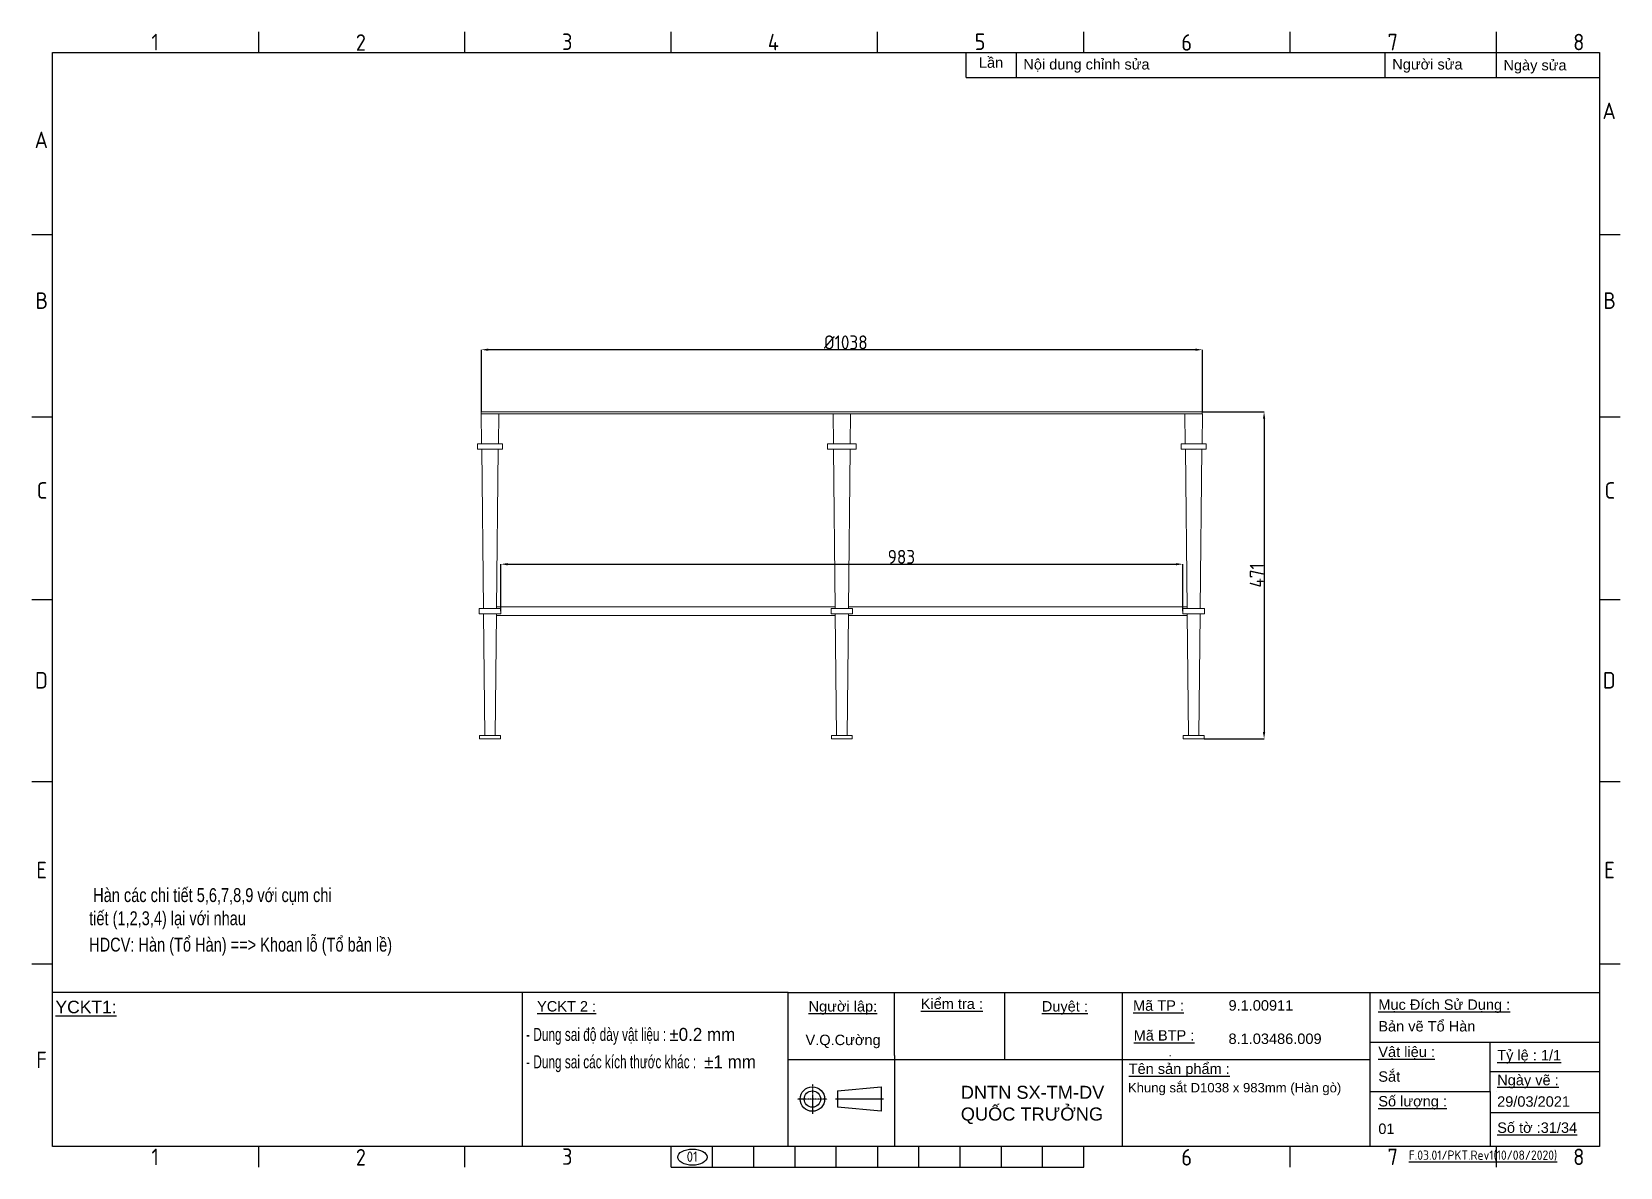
# Model space of a CAD drawing. Header units: millimetres. Extents: x -205945 to -46279, y 28253 to 108078.
# Drawn here: x -79109 to -76822, y 40120 to 41754 of the extents above; entities that cross this region are included whole.
import ezdxf

# ---------------------------------------------------------------- set-up
doc = ezdxf.new("R2010")
doc.units = ezdxf.units.MM
doc.header["$PDMODE"] = 2
for name, pattern in [('CENTER', [2, 1.25, -0.25, 0.25, -0.25]), ('CENTERX2', [4, 2.5, -0.5, 0.5, -0.5]), ('CONTPVMNIL', [0])]:
    doc.linetypes.add(name, pattern=pattern)
doc.layers.get('0').update_dxf_attribs({"linetype": 'CONTPVMNIL'})
doc.layers.get('DEFPOINTS').update_dxf_attribs({"color": 6})
for name, color, linetype in [('CENTER', 1, 'CENTERX2'), ('FRAME050', 6, 'Continuous'), ('MAIN', 7, 'Continuous')]:
    doc.layers.add(name, color=color, linetype=linetype)
doc.styles.add('ISOCP', font='isocp')
doc.styles.add('SLDTEXTSTYLE3', font='TXT', dxfattribs={"width": 0.65, "bigfont": 'bigfont'})
doc.styles.get("Standard").update_dxf_attribs({"font": 'isocp.shx'})
doc.styles.add('style1', font='arial.ttf', dxfattribs={"width": 0.75})
doc.dimstyles.new('Dim20$0', dxfattribs={"dimtxt": 20, "dimasz": 10, "dimexe": 0, "dimexo": 0, "dimgap": 0.6, "dimtad": 1, "dimtoh": 1, "dimdsep": 46, "dimtxsty": 'ISOCP', "dimcen": 0, "dimclrd": 3, "dimclre": 3, "dimclrt": 7, "dimadec": 3, "dimazin": 2, "dimtp": 0.05, "dimtm": 0.05, "dimtfac": 0.7, "dimtofl": 0, "dimtmove": 0, "dimatfit": 3, "dimfxl": 0, "dimtolj": 1, "dimarcsym": 0})

# ---------------------------------------------------------------- blocks, each defined once
blk = doc.blocks.new('ẢERHAEEH')
at = {"layer": 'FRAME050'}
for p, q in [((-261.36, 213.96), (-261.36, 217.92)), ((-221.76, 213.96), (-221.76, 217.92)), ((-182.16, 213.96), (-182.16, 217.92)), ((-142.56, 213.96), (-142.56, 217.92)), ((-102.96, 213.96), (-102.96, 217.92)), ((-63.36, 213.96), (-63.36, 217.92)), ((-23.76, 213.96), (-23.76, 217.92)), ((-300.96, 178.96), (-304.92, 178.96)), ((0, 178.96), (-3.96, 178.96)), ((-300.96, 143.96), (-304.92, 143.96)), ((0, 143.96), (-3.96, 143.96)), ((-304.92, 108.96), (-300.96, 108.96)), ((-3.96, 108.96), (0, 108.96)), ((-300.96, 73.96), (-304.92, 73.96)), ((0, 73.96), (-3.96, 73.96)), ((-300.96, 38.96), (-304.92, 38.96)), ((0, 38.96), (-3.96, 38.96)), ((-261.36, 0), (-261.36, 3.96)), ((-221.76, 0), (-221.76, 3.96)), ((-182.16, 0), (-182.16, 3.96)), ((-174.24, 0), (-174.24, 3.96)), ((-166.32, 0), (-166.32, 3.96)), ((-158.4, 0), (-158.4, 3.96)), ((-150.48, 0), (-150.48, 3.96)), ((-142.56, 3.96), (-142.56, 0)), ((-134.64, 0), (-134.64, 3.96)), ((-126.72, 0), (-126.72, 3.96)), ((-118.8, 0), (-118.8, 3.96)), ((-110.88, 0), (-110.88, 3.96)), ((-102.96, 0), (-102.96, 3.96)), ((-63.36, 0), (-63.36, 3.96)), ((-23.76, 0), (-23.76, 3.96)), ((-182.16, 0), (-102.96, 0))]:
    blk.add_line(p, q, dxfattribs=at)
at = {"layer": 'MAIN', "color": 7, "linetype": 'Continuous'}
blk.add_lwpolyline([(-300.96, 213.96), (-3.96, 213.96), (-3.96, 3.96), (-300.96, 3.96)], close=True, dxfattribs=at)
at = {"layer": 'FRAME050', "style": 'ISOCP'}
for s, p in [('1', (-281.95, 214.36)), ('2', (-242.72, 214.28)), ('3', (-203.13, 214.42)), ('4', (-163.63, 214.36)), ('5', (-123.93, 214.42)), ('6', (-84.25, 214.28)), ('7', (-44.67, 214.36)), ('8', (-9.03, 214.36)), ('A', (-3.41, 201.17)), ('A', (-304.37, 195.59)), ('B', (-304.21, 164.74)), ('B', (-3.25, 164.74)), ('C', (-303.97, 128.3)), ('C', (-3.01, 128.3)), ('D', (-304.3, 91.87)), ('D', (-3.34, 91.87)), ('E', (-304.05, 55.44)), ('E', (-3.09, 55.44)), ('F', (-304.05, 19.01)), ('1', (-281.95, 0.4)), ('2', (-242.72, 0.32)), ('3', (-203.13, 0.46)), ('6', (-84.25, 0.32)), ('7', (-44.67, 0.4)), ('8', (-9.03, 0.4))]:
    blk.add_text(s, height=3.17, dxfattribs=at).set_placement(p)
blk = doc.blocks.new('*D278')
at = {"color": 3, "lineweight": -2, "ltscale": 30, "transparency": 16777216}
for p, q in [((-77423.8, 41207.3), (-77334.9, 41207.3)), ((-77334.9, 41197.3), (-77334.9, 40746.3)), ((-77421.3, 40736.3), (-77334.9, 40736.3))]:
    blk.add_line(p, q, dxfattribs=at)
at = {"color": 3, "ltscale": 30, "transparency": 16777216}
for points in [[(-77336.6, 41197.3), (-77333.3, 41197.3), (-77334.9, 41207.3)], [(-77336.6, 40746.3), (-77333.3, 40746.3), (-77334.9, 40736.3)]]:
    blk.add_solid(points, dxfattribs=at)
at = {"layer": 'DEFPOINTS', "color": 0, "ltscale": 30, "transparency": 16777216}
for p in [(-77423.8, 41207.3), (-77421.3, 40736.3), (-77334.9, 40736.3)]:
    blk.add_point(p, dxfattribs=at)
at = {"color": 7, "ltscale": 30, "transparency": 16777216, "insert": (-77345.5, 40971.8), "char_height": 20, "attachment_point": 5, "rotation": 90, "style": 'ISOCP'}
blk.add_mtext('\\A1;471', dxfattribs=at)
blk = doc.blocks.new('*D279')
at = {"color": 3, "lineweight": -2, "ltscale": 30, "transparency": 16777216}
for p, q in [((-78461.8, 41207.3), (-78461.8, 41296.6)), ((-77433.8, 41296.6), (-78451.8, 41296.6)), ((-77423.8, 41207.3), (-77423.8, 41296.6))]:
    blk.add_line(p, q, dxfattribs=at)
at = {"color": 3, "ltscale": 30, "transparency": 16777216}
for points in [[(-78451.8, 41298.3), (-78451.8, 41295), (-78461.8, 41296.6)], [(-77433.8, 41298.3), (-77433.8, 41295), (-77423.8, 41296.6)]]:
    blk.add_solid(points, dxfattribs=at)
at = {"layer": 'DEFPOINTS', "color": 0, "ltscale": 30, "transparency": 16777216}
for p in [(-78461.8, 41296.6), (-78461.8, 41207.3), (-77423.8, 41207.3)]:
    blk.add_point(p, dxfattribs=at)
at = {"color": 7, "ltscale": 30, "transparency": 16777216, "insert": (-77937.2, 41307.2), "char_height": 20, "attachment_point": 5, "style": 'ISOCP'}
blk.add_mtext('\\A1;%%C1038', dxfattribs=at)
blk = doc.blocks.new('*D280')
at = {"color": 3, "lineweight": -2, "ltscale": 30, "transparency": 16777216}
for p, q in [((-78433.9, 40920.3), (-78433.9, 40987.9)), ((-78423.9, 40987.9), (-77461.8, 40987.9)), ((-77451.8, 40920.3), (-77451.8, 40987.9))]:
    blk.add_line(p, q, dxfattribs=at)
at = {"color": 3, "ltscale": 30, "transparency": 16777216}
for points in [[(-78423.9, 40989.5), (-78423.9, 40986.2), (-78433.9, 40987.9)], [(-77461.8, 40989.5), (-77461.8, 40986.2), (-77451.8, 40987.9)]]:
    blk.add_solid(points, dxfattribs=at)
at = {"layer": 'DEFPOINTS', "color": 0, "ltscale": 30, "transparency": 16777216}
for p in [(-77451.8, 40987.9), (-78433.9, 40920.3), (-77451.8, 40920.3)]:
    blk.add_point(p, dxfattribs=at)
at = {"color": 7, "ltscale": 30, "transparency": 16777216, "insert": (-77857.1, 40998.5), "char_height": 20, "attachment_point": 5, "style": 'ISOCP'}
blk.add_mtext('\\A1;983', dxfattribs=at)

msp = doc.modelspace()

# ---------------------------------------------------------------- linework, layer by layer
at = {"color": 0, "linetype": 'Continuous', "lineweight": 0, "extrusion": (0, 1, 0)}
for p, q in [((-78461.882, 41204.282), (-78461.417, 41161.282)), ((-77942.846, 41207.282), (-78461.846, 41207.282)), ((-78461.846, 41204.282), (-78461.846, 41207.282)), ((-78461.696, 41204.282), (-77955.346, 41204.282)), ((-78436.882, 41204.282), (-78437.346, 41161.282)), ((-77955.346, 41204.282), (-77954.882, 41161.282)), ((-77930.346, 41204.282), (-77955.346, 41204.282)), ((-77423.846, 41207.282), (-77942.846, 41207.282)), ((-77930.346, 41204.282), (-77930.811, 41161.282)), ((-77930.346, 41204.282), (-77423.997, 41204.282)), ((-77448.811, 41204.282), (-77448.346, 41161.282)), ((-77423.811, 41204.282), (-77424.275, 41161.282)), ((-77423.846, 41204.282), (-77423.846, 41207.282)), ((-78467.382, 41161.282), (-78431.382, 41161.282)), ((-78467.382, 41161.282), (-78467.382, 41153.282)), ((-78431.382, 41153.282), (-78467.382, 41153.282)), ((-78461.331, 41153.282), (-78458.858, 40924.282)), ((-78437.433, 41153.282), (-78439.906, 40924.282)), ((-78431.382, 41161.282), (-78431.382, 41153.282)), ((-77963.346, 41161.282), (-77963.346, 41153.282)), ((-77963.346, 41161.282), (-77958.346, 41161.282)), ((-77958.346, 41153.282), (-77963.346, 41153.282)), ((-77958.346, 41161.282), (-77922.346, 41161.282)), ((-77922.346, 41153.282), (-77958.346, 41153.282)), ((-77954.796, 41153.282), (-77952.323, 40924.282)), ((-77930.897, 41153.282), (-77933.37, 40924.282)), ((-77922.346, 41161.282), (-77922.346, 41153.282)), ((-77454.404, 41161.282), (-77454.404, 41153.282)), ((-77454.404, 41161.282), (-77418.404, 41161.282)), ((-77418.404, 41153.282), (-77454.404, 41153.282)), ((-77448.26, 41153.282), (-77445.787, 40924.282)), ((-77424.362, 41153.282), (-77426.835, 40924.282)), ((-77418.404, 41161.282), (-77418.404, 41153.282)), ((-78464.882, 40924.282), (-78433.882, 40924.282)), ((-78464.882, 40924.282), (-78464.882, 40916.282)), ((-78433.882, 40916.282), (-78464.882, 40916.282)), ((-78458.772, 40916.282), (-78456.882, 40741.282)), ((-78439.992, 40916.282), (-78441.882, 40741.282)), ((-78440.014, 40914.282), (-77952.215, 40914.282)), ((-78439.884, 40926.282), (-77952.344, 40926.282)), ((-78433.882, 40924.282), (-78433.882, 40916.282)), ((-77958.346, 40924.282), (-77958.346, 40916.282)), ((-77958.346, 40924.282), (-77927.346, 40924.282)), ((-77927.346, 40916.282), (-77958.346, 40916.282)), ((-77952.236, 40916.282), (-77950.346, 40741.282)), ((-77933.456, 40916.282), (-77935.346, 40741.282)), ((-77933.478, 40914.282), (-77445.679, 40914.282)), ((-77933.348, 40926.282), (-77445.809, 40926.282)), ((-77927.346, 40924.282), (-77927.346, 40916.282)), ((-77451.811, 40924.282), (-77451.811, 40916.282)), ((-77451.811, 40924.282), (-77420.811, 40924.282)), ((-77420.811, 40916.282), (-77451.811, 40916.282)), ((-77445.701, 40916.282), (-77443.811, 40741.282)), ((-77426.921, 40916.282), (-77428.811, 40741.282)), ((-77420.811, 40924.282), (-77420.811, 40916.282)), ((-78434.382, 40741.282), (-78464.382, 40741.282)), ((-78464.382, 40741.282), (-78464.382, 40736.282)), ((-78464.382, 40736.282), (-78434.382, 40736.282)), ((-78434.382, 40741.282), (-78434.382, 40736.282)), ((-77927.846, 40741.282), (-77957.846, 40741.282)), ((-77957.846, 40741.282), (-77957.846, 40736.282)), ((-77957.846, 40736.282), (-77927.846, 40736.282)), ((-77927.846, 40741.282), (-77927.846, 40736.282)), ((-77421.311, 40741.282), (-77451.311, 40741.282)), ((-77451.311, 40741.282), (-77451.311, 40736.282)), ((-77451.311, 40736.282), (-77421.311, 40736.282)), ((-77421.311, 40741.282), (-77421.311, 40736.282))]:
    msp.add_line(p, q, dxfattribs=at)
for p, q in [((-78020.112, 40371.523, 0), (-79079.376, 40371.523, 0)), ((-78402.968, 40371.523, 0), (-78402.968, 40149.576, 0)), ((-77708.823, 40371.523, 0), (-77708.823, 40274.754, 0)), ((-77182.409, 40299.879, 0), (-77182.409, 40371.523, 0)), ((-78020.112, 40274.754, 0), (-77538.942, 40274.754, 0)), ((-77867.146, 40280.906, 0), (-77867.146, 40149.576, 0)), ((-77470.598, 40280.906, 0), (-77469.636, 40280.906, 0)), ((-77009.608, 40257.675, 0), (-76851.876, 40257.675, 0)), ((-77009.608, 40198.854, 0), (-76851.876, 40198.854, 0))]:
    msp.add_line(p, q)
at = {"ltscale": 3}
msp.add_line((-77538.942, 40274.754, 0), (-77182.409, 40274.754, 0), dxfattribs=at)
at = {"linetype": 'ByBlock'}
msp.add_line((-77009.608, 40228.776, 0), (-77009.608, 40149.576, 0), dxfattribs=at)
at = {"color": 1}
msp.add_ellipse((-78157.98, 40134.382, 0), major_axis=(-21.079, 0), ratio=0.55171628, dxfattribs=at)
at = {"layer": 'CENTER', "color": 1, "linetype": 'CENTER', "ltscale": 0.05}
for p, q in [((-77985.231, 40239.419, 0), (-77985.231, 40196.636, 0)), ((-77963.839, 40218.027, 0), (-78006.623, 40218.027, 0))]:
    msp.add_line(p, q, dxfattribs=at)
at = {"layer": 'CENTER'}
msp.add_line((-77882.678, 40218.027, 0), (-77952.003, 40218.027, 0), dxfattribs=at)
at = {"layer": 'MAIN'}
for p, q in [((-77763.591, 41688.576, 0), (-77763.591, 41724.576, 0)), ((-77691.591, 41688.576, 0), (-77691.591, 41724.576, 0)), ((-77160.384, 41688.576, 0), (-77160.384, 41724.576, 0)), ((-77000.376, 41688.576, 0), (-77000.376, 41724.576, 0)), ((-77763.591, 41688.576, 0), (-76851.876, 41688.576, 0)), ((-78020.112, 40274.754, 0), (-78020.112, 40371.523, 0)), ((-78020.112, 40371.523, 0), (-76851.876, 40371.523, 0)), ((-77867.146, 40280.906, 0), (-77867.146, 40371.523, 0)), ((-77538.942, 40299.879, 0), (-77538.942, 40371.523, 0)), ((-77538.942, 40228.776, 0), (-77538.942, 40299.879, 0)), ((-77182.409, 40299.879, 0), (-76851.876, 40299.879, 0)), ((-77182.409, 40228.776, 0), (-77182.409, 40299.879, 0)), ((-77009.608, 40228.776, 0), (-77009.608, 40299.879, 0)), ((-78020.112, 40149.576, 0), (-78020.112, 40274.754, 0)), ((-77949.27, 40229.789, 0), (-77886.061, 40235.669, 0)), ((-77949.27, 40229.789, 0), (-77949.27, 40206.266, 0)), ((-77886.061, 40235.669, 0), (-77886.061, 40200.386, 0)), ((-77538.942, 40149.576, 0), (-77538.942, 40228.776, 0)), ((-77182.409, 40228.776, 0), (-77009.608, 40228.776, 0)), ((-77182.409, 40149.576, 0), (-77182.409, 40228.776, 0)), ((-77000.978, 40228.776, 0), (-77000.664, 40228.776, 0)), ((-77886.061, 40200.386, 0), (-77949.27, 40206.266, 0))]:
    msp.add_line(p, q, dxfattribs=at)
for radius in [17.642, 11.761]:
    msp.add_circle((-77985.231, 40218.027, 0), radius, dxfattribs=at)

# ---------------------------------------------------------------- block references
at = {"xscale": 7.5, "yscale": 7.5, "zscale": 7.5}
msp.add_blockref('ẢERHAEEH', (-76822.176, 40119.876, 0), dxfattribs=at)

# ---------------------------------------------------------------- texts
at = {"attachment_point": 1}
for s, insert, char_height, width in [('{\\fArial|b0|i0|c0|p34;Lần}', (-77745.466, 41717.476, 0), 15, 24.50884), ('{\\fArial|b0|i0|c0|p34;\\LYCKT1:}', (-79074.948, 40359.553, 0), 18, 28.97216), ('{\\fArial|b0|i0|c0|p34;29/03/2021}', (-76999.401, 40221.987, 0), 15, 11.98235), ('{\\LF.03.01/PKT.Rev1(10/08/2020)}', (-77126.618, 40143.984, 0), 13.5, 28.97216)]:
    msp.add_mtext(s, dxfattribs=dict(at, insert=insert, char_height=char_height, width=width))
at = {"color": 0, "attachment_point": 1, "style": 'SLDTEXTSTYLE3'}
for s, insert, char_height, width in [('{\\fArial|b0|i0|c0|p34;\\W1;\\C256;Nội dung chỉnh sửa}', (-77681.542, 41714.997, 0), 15, 274.88014), ('{\\fArial|b0|i0|c0|p34;\\W1;\\C256;Người sửa}', (-77150.334, 41714.997, 0), 15, 274.88014), ('{\\fArial|b0|i0|c0|p34;\\W1;\\C256;Ngày sửa}', (-76990.327, 41713.696, 0), 15, 274.88014), ('{\\fArial|b0|i0|c0|p34;\\W1;\\L\\C256;Kiểm tra :}', (-77829.296, 40362.652, 0), 15, 104.20621), ('{\\fArial|b0|i0|c0|p34;\\W1;\\L\\C256;YCKT 2 :}', (-78381.62, 40359.02, 0), 15, 104.20621), ('{\\fArial|b0|i0|c0|p34;\\W1;\\L\\C256;Người lập:}', (-77990.737, 40359.02, 0), 15, 104.20621), ('{\\fArial|b0|i0|c0|p34;\\W1;\\L\\C256;Duyệt :}', (-77654.941, 40359.02, 0), 15, 104.20621), ('{\\fArial|b0|i0|c0|p34;\\W1;\\L\\C256;Mã TP :}', (-77523.586, 40360.093, 0), 15, 104.20621), ('{\\fArial|b0|i0|c0|p34;\\W1;\\C256;9.1.00911}', (-77386.12, 40360.312, 0), 15, 104.20621), ('{\\fArial|b0|i0|c0|p34;\\W1;\\L\\C256;Mục Đích Sử Dụng :}', (-77170.455, 40361.458, 0), 15, 198.90063), ('{\\fArial|b0|i0|c0|p34; - Dung sai độ dày vật liệu : \\W0.933;%%P0.2 mm}', (-78402.148, 40320.412, 0), 18.75, 604.403), ('{\\fArial|b0|i0|c0|p34;\\W1;\\C256;Bản vẽ Tổ Hàn}', (-77170.455, 40330.308, 0), 15, 198.90063), ('{\\fArial|b0|i0|c0|p34;\\W1;\\C256;V.Q.Cường}', (-77995.084, 40310.635, 0), 15, 104.20621), ('{\\fArial|b0|i0|c0|p34;\\W1;\\L\\C256;Mã BTP :}', (-77522.623, 40317.152, 0), 15, 104.20621), ('{\\fArial|b0|i0|c0|p34;\\W1;\\C256;8.1.03486.009}', (-77386.12, 40312.299, 0), 15, 104.20621), ('{\\fArial|b0|i0|c0|p34; - Dung sai các kích thước khác : \\W0.933; %%P1 mm}', (-78402.148, 40281.011, 0), 18.75, 604.403), ('{\\fArial|b0|i0|c0|p34;\\W1;\\L\\C256;Vật liệu :}', (-77170.455, 40293.489, 0), 15, 104.20621), ('{\\fArial|b0|i0|c0|p34;\\W1;\\L\\C256;Tỷ lệ : 1/1}', (-76999.272, 40288.598, 0), 15, 104.20621), ('{\\fArial|b0|i0|c0|p34;\\W1;\\L\\C256;Tên sản phẩm :}', (-77529.862, 40269.107, 0), 15, 152.67102), ('{\\fArial|b0|i0|c0|p34;\\W1;\\C256;Sắt }', (-77170.455, 40257.937, 0), 15, 104.20621), ('{\\fArial|b0|i0|c0|p34;\\W1;\\L\\C256;Ngày vẽ :}', (-76999.272, 40252.915, 0), 15, 104.20621), ('{\\fArial|b0|i0|c0|p34;\\W1;\\C256;DNTN SX-TM-DV QUỐC TRƯỞNG}', (-77771.549, 40237.108, 0), 18.75, 279.39865), ('{\\fArial|b0|i0|c0|p34;\\W1;\\C256;Khung sắt D1038 x 983mm (Hàn gò) }', (-77530.918, 40241.119, 0), 13.5, 352.68269), ('{\\fArial|b0|i0|c0|p34;\\W1;\\L\\C256;Số lượng :}', (-77170.455, 40222.386, 0), 15, 104.20621), ('{\\fArial|b0|i0|c0|p34;\\W1;\\C256;01}', (-77170.455, 40182.786, 0), 15, 104.20621), ('{\\fArial|b0|i0|c0|p34;\\W1;\\L\\C256;Số tờ :31/34}', (-76999.272, 40184.312, 0), 15, 137.10875)]:
    msp.add_mtext(s, dxfattribs=dict(at, insert=insert, char_height=char_height, width=width))
at = {"ltscale": 30, "char_height": 20, "attachment_point": 1, "style": 'style1'}
for s, insert, width in [(' Hàn các chi tiết 5,6,7,8,9 với cụm chi tiết (1,2,3,4) lại với nhau ', (-79026.472, 40521.578, 0), 366.34768), ('HDCV: Hàn (Tổ Hàn) ==> Khoan lỗ (Tổ bản lề)', (-79026.472, 40450.287, 0), 441.65253)]:
    msp.add_mtext(s, dxfattribs=dict(at, insert=insert, width=width))
at = {"color": 7, "insert": (-78166.201, 40142.588, 0), "char_height": 15, "width": 24.50884, "attachment_point": 1}
msp.add_mtext('01', dxfattribs=at)

# ---------------------------------------------------------------- dimensions: what is measured, and where the dimension line sits
at = {"ltscale": 30}
for base, p1, p2, text, picture, middle in [((-78461.846, 41296.648), (-77423.846, 41207.282), (-78461.846, 41207.282), '%%C<>', '*D279', (-77937.18, 41296.648)), ((-77451.811, 40987.851), (-78433.882, 40920.282), (-77451.811, 40920.282), '983', '*D280', (-77857.051, 40987.851))]:
    dim = msp.add_linear_dim(base=base, p1=p1, p2=p2, text=text, dimstyle='Dim20$0', dxfattribs=at)
    dim.commit()
    dim.dimension.update_dxf_attribs({"geometry": picture, "text_midpoint": middle, "dimtype": 160})
dim = msp.add_linear_dim(base=(-77334.931, 40736.282), p1=(-77423.846, 41207.282), p2=(-77421.311, 40736.282), angle=90, dimstyle='Dim20$0', dxfattribs=at)
dim.commit()
dim.dimension.update_dxf_attribs({"geometry": '*D278', "text_midpoint": (-77334.931, 40971.782), "dimtype": 160})

doc.saveas('drawing.dxf')
